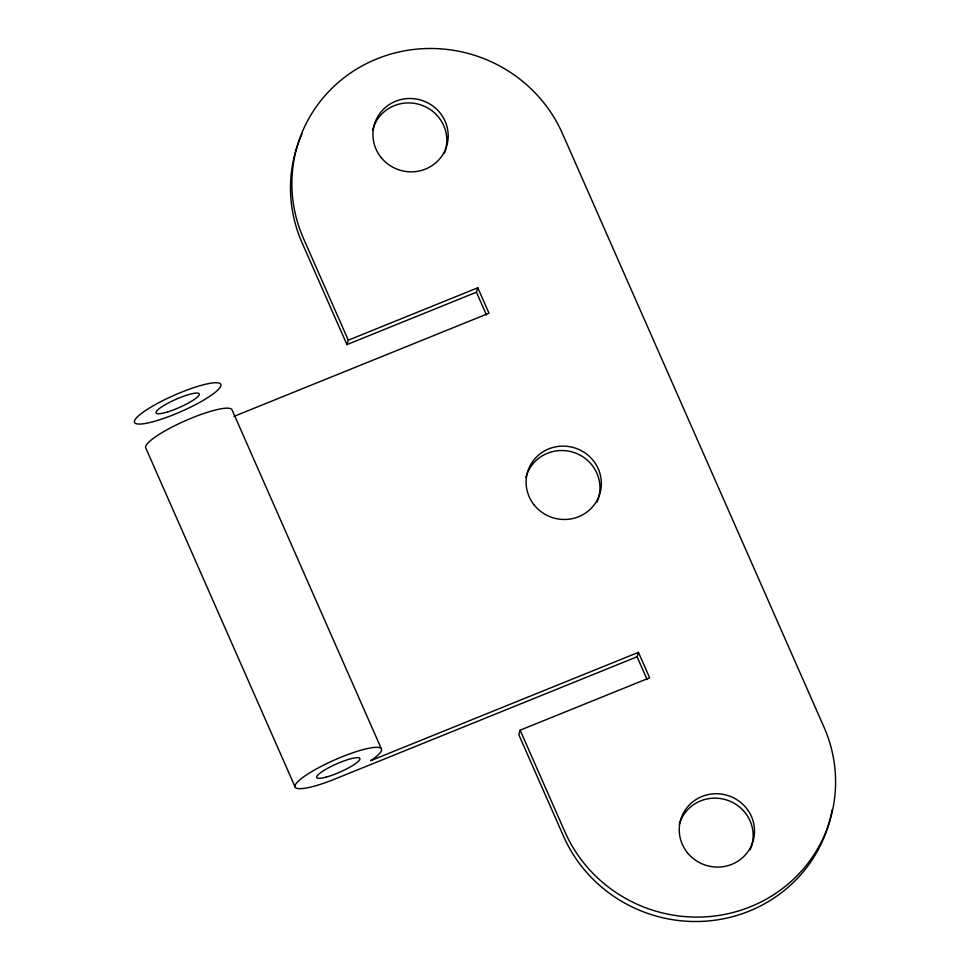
<?xml version="1.0" encoding="UTF-8"?>
<svg xmlns="http://www.w3.org/2000/svg" width="970" height="970" viewBox="0 0 970 970"><rect width="100%" height="100%" fill="white"/><g stroke="black" fill="none" stroke-linecap="round" stroke-linejoin="round"><path stroke-width="1.45" d="M348.291 340.179L477.798 287.787L476.428 292.2L346.921 344.605L348.291 340.179L303.464 238.438A141.487 137.17 17.2 0 1 376.942 58.855A141.487 137.17 17.2 0 1 562.491 133.642L823.991 727.148A141.487 137.17 17.2 0 1 750.501 906.72A141.487 137.17 17.2 0 1 564.952 831.945L520.126 730.192L649.645 677.8L638.442 652.361L370.77 760.65A47.166 8.851 -23.8 0 0 359.361 750.671A47.166 8.851 -23.8 0 0 296.832 782.705A47.166 8.851 -23.8 0 0 334.868 779.043L637.072 656.787L638.442 652.361M520.126 730.192L518.756 734.617L563.582 836.358A141.487 137.17 17.2 0 0 695.308 921.512A141.487 137.17 17.2 0 0 824.306 836.843A141.487 137.17 17.2 0 0 832.175 809.695M233.952 416.397L489.013 313.213L477.798 287.787M476.428 292.2L486.455 314.959M637.072 656.787L647.099 679.546M346.921 344.605L302.094 242.852A141.487 137.17 17.2 0 1 302.082 133.666M381.355 748.804L231.939 409.655A47.166 8.851 -23.8 0 0 184.373 421.162A47.166 8.851 -23.8 0 0 145.791 448.031L295.207 787.179M679.291 824.294A37.733 36.581 17.2 0 1 727.961 800.432A37.733 36.581 17.2 0 1 750.186 849.696M525.922 477.398A37.733 36.581 17.2 0 1 574.422 452.675A37.733 36.581 17.2 0 1 597.023 502.072M372.625 130.32A37.733 36.581 17.2 0 1 420.337 104.748A37.733 36.581 17.2 0 1 444.357 153.236M326.017 777.14A23.583 4.426 -23.8 0 0 359.87 759.255A23.583 4.426 -23.8 0 0 328.975 767.573A23.583 4.426 -23.8 0 0 326.017 777.14M381.064 157.443A37.733 36.581 17.2 0 0 445.545 149.271A37.733 36.581 17.2 0 0 405.06 98.794A37.733 36.581 17.2 0 0 381.064 157.443M534.227 505.067A37.733 36.581 17.2 0 0 598.708 496.895A37.733 36.581 17.2 0 0 558.223 446.418A37.733 36.581 17.2 0 0 534.227 505.067M687.39 852.691A37.733 36.581 17.2 0 0 751.871 844.518A37.733 36.581 17.2 0 0 711.386 794.042A37.733 36.581 17.2 0 0 687.39 852.691M157.77 420.362A47.166 8.851 -23.8 0 0 220.917 384.702A47.166 8.851 -23.8 0 0 154.278 405.169A47.166 8.851 -23.8 0 0 157.77 420.362M167.713 411.886A23.583 4.426 -23.8 0 0 199.286 394.05A23.583 4.426 -23.8 0 0 165.967 404.284A23.583 4.426 -23.8 0 0 167.713 411.886"/></g></svg>
